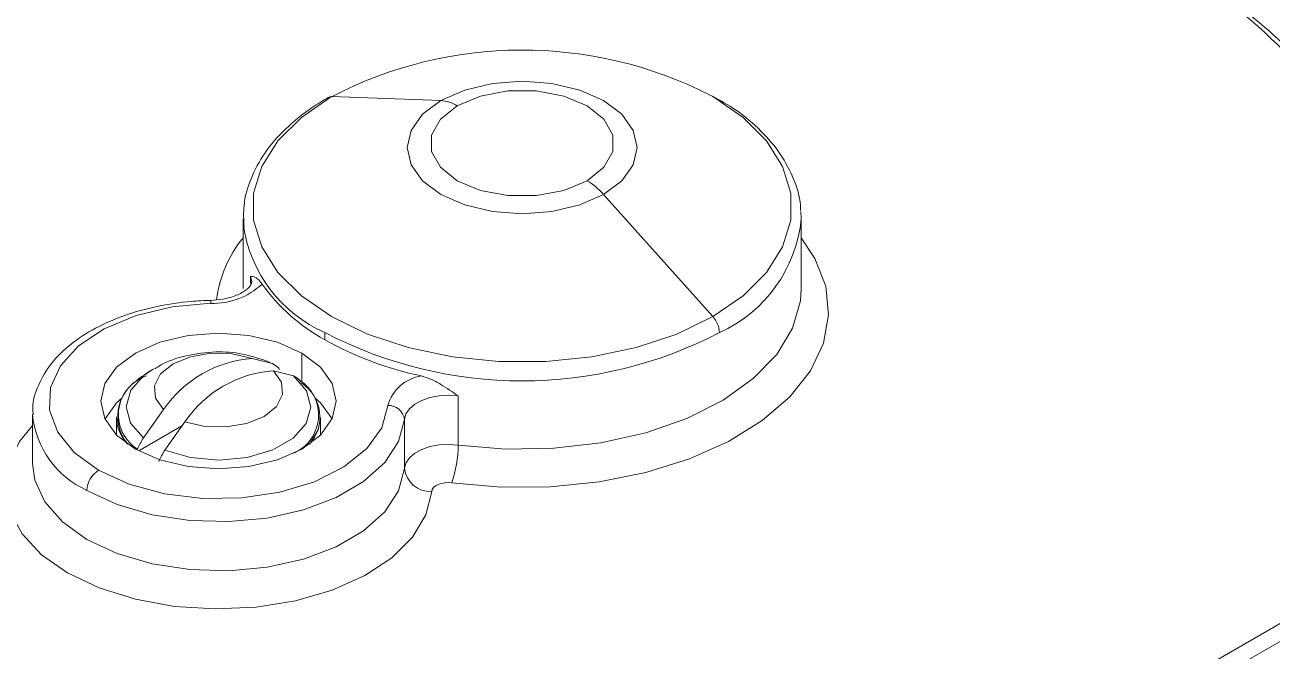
# Model space of a CAD drawing. Header units: centimetres. Extents: x -13594 to 4017, y -3206 to 1780.
# Drawn here: x -354.2 to -275, y -2904.3 to -2864.5 of the extents above; entities that cross this region are included whole.
import ezdxf

# ---------------------------------------------------------------- set-up
doc = ezdxf.new("R2010")
doc.units = ezdxf.units.CM

msp = doc.modelspace()

# ---------------------------------------------------------------- linework, layer by layer
at = {"color": 7, "linetype": 'Continuous', "lineweight": 0}
for p, q in [((-327.751, -2869.333), (-334.689, -2869.083)), ((-317.43, -2875.291), (-310.492, -2883.052)), ((-340.3, -2876.838), (-340.3, -2881.259)), ((-340.281, -2877.305), (-340.3, -2876.838)), ((-304.9, -2876.371), (-304.881, -2876.838)), ((-304.881, -2881.259), (-304.881, -2876.838)), ((-339.826, -2880.948), (-339.826, -2880.488)), ((-335.113, -2884.066), (-335.113, -2884.518)), ((-338.449, -2886.033), (-339.733, -2885.711)), ((-336.586, -2887.284), (-336.586, -2885.369)), ((-346.057, -2886.418), (-345.964, -2886.364)), ((-338.382, -2886.491), (-337.099, -2886.813)), ((-316.943, -2927.042), (-245.738, -2885.936)), ((-245.247, -2886.787), (-316.452, -2927.893)), ((-326.658, -2888.09), (-326.658, -2891.209)), ((-353.671, -2889.267), (-353.671, -2892.386)), ((-348.341, -2889.451), (-348.341, -2890.56)), ((-345.348, -2888.952), (-346.631, -2890.756)), ((-335.389, -2890.56), (-335.389, -2889.451)), ((-330.071, -2892.696), (-330.071, -2889.577)), ((-344.186, -2889.997), (-346.931, -2891.582)), ((-345.281, -2891.536), (-343.997, -2889.732))]:
    msp.add_line(p, q, dxfattribs=at)
at = {"color": 7, "linetype": 'Continuous', "lineweight": 0, "flags": 128}
for points in [[(-327.751, -2869.333), (-326.239, -2868.663), (-324.479, -2868.242), (-322.591, -2868.099), (-320.702, -2868.242), (-318.942, -2868.663), (-317.43, -2869.333), (-316.27, -2870.205), (-315.541, -2871.222), (-315.293, -2872.312), (-315.541, -2873.402), (-316.27, -2874.418), (-317.43, -2875.291)], [(-334.689, -2869.083), (-336.606, -2870.402), (-338.097, -2871.893), (-339.117, -2873.511), (-339.635, -2875.207), (-339.635, -2876.928), (-339.117, -2878.624), (-338.097, -2880.242), (-336.606, -2881.733), (-334.689, -2883.052), (-332.404, -2884.158), (-329.821, -2885.019), (-327.019, -2885.608), (-324.082, -2885.907), (-321.099, -2885.907), (-318.162, -2885.608), (-315.36, -2885.019), (-312.777, -2884.158), (-310.492, -2883.052)], [(-318.472, -2874.421), (-317.401, -2873.57), (-316.838, -2872.57), (-316.838, -2871.518), (-317.401, -2870.517), (-318.472, -2869.666), (-319.946, -2869.048), (-321.679, -2868.723), (-323.502, -2868.723), (-325.235, -2869.048), (-326.709, -2869.666)], [(-310.492, -2883.052), (-308.575, -2881.733), (-307.084, -2880.242), (-306.064, -2878.624), (-305.546, -2876.928), (-305.546, -2875.207), (-306.064, -2873.511), (-307.084, -2871.893), (-308.575, -2870.402), (-310.492, -2869.083), (-310.696, -2868.968)], [(-317.43, -2875.291), (-318.942, -2875.96), (-320.702, -2876.381), (-322.591, -2876.525), (-324.479, -2876.381), (-326.239, -2875.96), (-327.751, -2875.291), (-328.911, -2874.418), (-329.64, -2873.402), (-329.888, -2872.312), (-329.64, -2871.222), (-328.911, -2870.205), (-327.751, -2869.333)], [(-326.709, -2869.666), (-327.78, -2870.517), (-328.343, -2871.518), (-328.343, -2872.57), (-327.78, -2873.57), (-326.709, -2874.421), (-325.235, -2875.04), (-323.502, -2875.365), (-321.679, -2875.365), (-319.946, -2875.04), (-318.472, -2874.421)], [(-304.881, -2878.04), (-304.015, -2879.357), (-303.331, -2881.128), (-303.151, -2882.938), (-303.477, -2884.742), (-304.303, -2886.492), (-305.606, -2888.142), (-307.353, -2889.65), (-309.497, -2890.976), (-311.983, -2892.085), (-314.746, -2892.948), (-317.714, -2893.543), (-320.809, -2893.855), (-323.951, -2893.874), (-327.057, -2893.602)], [(-339.752, -2880.864), (-339.752, -2880.837), (-339.826, -2880.488)], [(-326.658, -2891.209), (-323.639, -2891.464), (-320.588, -2891.416), (-317.597, -2891.067), (-314.755, -2890.427), (-312.145, -2889.514), (-309.845, -2888.356), (-307.923, -2886.988), (-306.437, -2885.449), (-305.431, -2883.786), (-304.934, -2882.048), (-304.881, -2881.259)], [(-342.356, -2882.208), (-344.805, -2882.438), (-347.098, -2882.986), (-349.114, -2883.822), (-350.743, -2884.902), (-351.901, -2886.17), (-352.526, -2887.556), (-352.584, -2888.988), (-352.072, -2890.39), (-351.017, -2891.687), (-349.477, -2892.81)], [(-336.586, -2885.369), (-338.132, -2884.684), (-339.933, -2884.253), (-341.865, -2884.106), (-343.797, -2884.253), (-345.598, -2884.684), (-347.144, -2885.369), (-348.33, -2886.261), (-349.076, -2887.301), (-349.331, -2888.416), (-349.076, -2889.532), (-348.33, -2890.571), (-347.144, -2891.464)], [(-347.144, -2891.464), (-345.598, -2892.149), (-343.797, -2892.579), (-341.865, -2892.726), (-339.933, -2892.579), (-338.132, -2892.149), (-336.586, -2891.464), (-335.4, -2890.571), (-334.654, -2889.532), (-334.399, -2888.416), (-334.654, -2887.301), (-335.4, -2886.261), (-336.586, -2885.369)], [(-339.733, -2885.711), (-340.991, -2885.419), (-342.346, -2885.38), (-343.647, -2885.601), (-344.752, -2886.055), (-345.539, -2886.692), (-345.92, -2887.444), (-345.854, -2888.226), (-345.348, -2888.952)], [(-346.631, -2890.756), (-347.451, -2889.814), (-347.728, -2888.772), (-347.438, -2887.731), (-346.606, -2886.793), (-346.057, -2886.418)], [(-343.997, -2889.732), (-342.739, -2890.024), (-341.384, -2890.062), (-340.082, -2889.842), (-338.977, -2889.388), (-338.191, -2888.75), (-337.81, -2887.999), (-337.876, -2887.217), (-338.382, -2886.491)], [(-337.099, -2886.813), (-336.279, -2887.755), (-336.001, -2888.797), (-336.292, -2889.837), (-337.124, -2890.776), (-338.415, -2891.521), (-340.041, -2892.001), (-341.844, -2892.169), (-343.649, -2892.009), (-345.281, -2891.536)], [(-326.658, -2888.09), (-327.262, -2888.047), (-327.868, -2888.081), (-328.447, -2888.191), (-328.97, -2888.371), (-329.413, -2888.612), (-329.754, -2888.903), (-329.977, -2889.23), (-330.071, -2889.577)], [(-349.477, -2892.81), (-347.531, -2893.7), (-345.285, -2894.308), (-342.856, -2894.604), (-340.375, -2894.57), (-337.973, -2894.21), (-335.778, -2893.542), (-333.907, -2892.601), (-332.458, -2891.437), (-331.51, -2890.113), (-331.112, -2888.699)], [(-347.972, -2888.205), (-348.33, -2888.529), (-349.067, -2889.55)], [(-334.662, -2889.55), (-335.4, -2888.529), (-335.758, -2888.205)], [(-330.071, -2889.577), (-330.443, -2890.99), (-331.316, -2892.327), (-332.654, -2893.53), (-334.396, -2894.545), (-336.466, -2895.328), (-338.774, -2895.845), (-341.218, -2896.072), (-343.69, -2896), (-346.082, -2895.633), (-348.289, -2894.985), (-350.213, -2894.086)], [(-336.101, -2891.155), (-335.537, -2890.246), (-335.389, -2889.451)], [(-328.337, -2894.16), (-328.705, -2895.648), (-329.559, -2897.067), (-330.869, -2898.366), (-332.585, -2899.497), (-334.643, -2900.417), (-336.969, -2901.092), (-339.476, -2901.498), (-342.071, -2901.62), (-344.658, -2901.453), (-347.142, -2901.003), (-349.431, -2900.287), (-351.441, -2899.331), (-353.096, -2898.171), (-354.337, -2896.85), (-355.116, -2895.416), (-355.406, -2893.922), (-355.195, -2892.424), (-354.491, -2890.977), (-353.671, -2889.974)], [(-330.071, -2892.696), (-329.977, -2892.349), (-329.754, -2892.022), (-329.413, -2891.731), (-328.97, -2891.49), (-328.447, -2891.31), (-327.868, -2891.2), (-327.262, -2891.166), (-326.658, -2891.209)], [(-353.671, -2892.386), (-353.529, -2893.439), (-352.892, -2894.82), (-351.77, -2896.094), (-350.213, -2897.205), (-348.289, -2898.104), (-346.082, -2898.751), (-343.69, -2899.119), (-341.218, -2899.191), (-338.774, -2898.963), (-336.466, -2898.447), (-334.396, -2897.664), (-332.654, -2896.649), (-331.316, -2895.446), (-330.443, -2894.109), (-330.071, -2892.696)], [(-327.057, -2893.602), (-327.283, -2893.586), (-327.511, -2893.599), (-327.728, -2893.64), (-327.924, -2893.707), (-328.09, -2893.798), (-328.218, -2893.907), (-328.301, -2894.029), (-328.337, -2894.16)]]:
    msp.add_lwpolyline(points, dxfattribs=at)
at = {"color": 7, "linetype": 'Continuous', "lineweight": 0}
for centre, radius, start, end in [((-299.703, -2891.412), 35.838, 31.94445, 61.13015), ((-322.58, -2892.359), 26.237, 63.06713, 117.48476), ((-334.71, -2869.462), 0.38, 86.76708, 119.50117), ((-327.907, -2871.616), 2.288, 58.41803, 86.0855), ((-320.693, -2878.142), 4.333, 41.14367, 59.16586), ((-313.734, -2875.961), 8.895, 294.33324, 354.34662), ((-331.54, -2875.979), 8.842, 188.62156, 246.16252), ((-334.256, -2882.982), 7.807, 140.72498, 172.58886), ((-342.203, -2877.693), 4.518, 268.06001, 313.29525), ((-329.422, -2874.074), 11.894, 215.50174, 241.41305), ((-342.809, -2882.176), 0.455, 355.95867, 20.41644), ((-311.683, -2884.145), 1.617, 2.78881, 42.55425), ((-322.591, -2860.031), 27.101, 242.48054, 297.51946), ((-324.447, -2865.456), 21.843, 240.77059, 258.00492), ((-339.193, -2893.129), 7.438, 94.15795, 145.83667), ((-341.865, -2893.52), 8.247, 120.54965, 129.40213), ((-337.843, -2893.909), 7.438, 94.15795, 145.83667), ((-339.822, -2888.42), 2.753, 50.39134, 60.0962), ((-345.512, -2889.395), 2.752, 109.80606, 219.80709), ((-345.636, -2889.277), 2.585, 124.50536, 237.7795), ((-338.472, -2889.2), 2.753, 50.39134, 60.0962), ((-338.183, -2889.301), 2.663, 294.28449, 56.56796), ((-337.986, -2889.425), 2.558, 317.36802, 56.8164), ((-328.631, -2889.367), 2.569, 97.94141, 164.94712), ((-331.055, -2889.688), 0.99, 6.40981, 93.27914), ((-347.826, -2888.723), 5.87, 185.31234, 246.0078), ((-345.78, -2889.383), 2.562, 180.95732, 223.77783), ((-334.384, -2897.839), 14.148, 149.95815, 153.21592), ((-334.089, -2891.2), 7.431, 341.14421, 359.93479), ((-333.033, -2898.619), 14.148, 149.95815, 153.21592), ((-348.614, -2894.159), 1.601, 122.60548, 177.39452), ((-328.431, -2892.512), 1.65, 186.40981, 273.27914)]:
    msp.add_arc(centre, radius, start, end, dxfattribs=at)
for points, knots in [([(-268.69, -2872.67), (-268.981, -2872.187), (-269.822, -2870.792), (-271.523, -2868.557), (-273.905, -2866.018), (-276.669, -2863.614), (-279.41, -2861.61), (-281.297, -2860.455), (-282.046, -2859.997)], [0, 0, 0, 0, 0.102029, 0.294356, 0.487009, 0.679997, 0.873189, 1, 1, 1, 1]), ([(-334.897, -2869.132), (-335.243, -2869.342), (-336.244, -2869.95), (-337.656, -2871.103), (-338.977, -2872.624), (-339.863, -2874.272), (-340.319, -2875.874), (-340.266, -2876.906), (-340.243, -2877.357)], [0, 0, 0, 0, 0.100571, 0.291446, 0.482302, 0.671224, 0.856319, 1, 1, 1, 1]), ([(-304.938, -2876.318), (-304.936, -2876.201), (-304.925, -2875.522), (-305.329, -2874.298), (-306.146, -2872.71), (-307.402, -2871.236), (-308.847, -2869.987), (-310.007, -2869.325), (-310.505, -2869.041)], [0, 0, 0, 0, 0.0411442, 0.238763, 0.4371635, 0.6391676, 0.8450355, 1, 1, 1, 1]), ([(-339.764, -2880.867), (-339.762, -2880.91), (-339.759, -2880.996), (-340.056, -2881.355), (-340.692, -2881.715), (-341.521, -2881.958), (-342.117, -2881.999), (-342.383, -2882.018)], [0, 0, 0, 0, 0.213871, 0.413596, 0.624105, 0.831853, 1, 1, 1, 1]), ([(-339.826, -2880.488), (-339.734, -2880.497), (-339.592, -2880.512), (-339.335, -2880.678), (-339.177, -2880.886), (-339.104, -2880.981)], [0, 0, 0, 0, 0.498441, 0.769603, 1, 1, 1, 1]), ([(-342.383, -2882.018), (-342.779, -2882.035), (-343.926, -2882.087), (-345.786, -2882.369), (-347.855, -2882.941), (-349.717, -2883.752), (-351.299, -2884.783), (-352.546, -2886.009), (-353.344, -2887.39), (-353.703, -2888.521), (-353.64, -2889.151), (-353.626, -2889.287)], [0, 0, 0, 0, 0.067462, 0.195199, 0.323431, 0.452297, 0.581986, 0.712208, 0.841026, 0.965673, 1, 1, 1, 1]), ([(-338.577, -2885.96), (-339.162, -2885.754), (-340.28, -2885.362), (-342.121, -2885.233), (-343.881, -2885.485), (-345.194, -2885.898), (-345.789, -2886.292), (-345.908, -2886.37)], [0, 0, 0, 0, 0.24411, 0.46604, 0.718369, 0.943957, 1, 1, 1, 1]), ([(-338.011, -2886.433), (-338.015, -2886.401), (-338.023, -2886.345), (-338.053, -2886.313), (-338.067, -2886.299)], [0, 0, 0, 0, 0.559201, 1, 1, 1, 1]), ([(-336.716, -2887.078), (-336.7, -2887.097), (-336.67, -2887.13), (-336.664, -2887.187), (-336.661, -2887.212)], [0, 0, 0, 0, 0.5592834, 1, 1, 1, 1]), ([(-328.986, -2886.822), (-328.793, -2886.88), (-328.372, -2887.006), (-327.579, -2887.447), (-327.02, -2887.837), (-326.658, -2888.09)], [0, 0, 0, 0, 0.230374, 0.501542, 1, 1, 1, 1])]:
    msp.add_open_spline(points, degree=3, knots=knots, dxfattribs=at)

doc.saveas('drawing.dxf')
